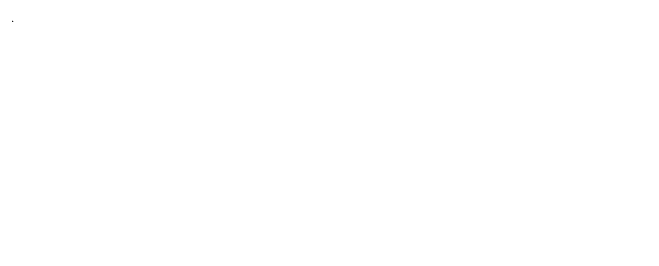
# Model space of a CAD drawing. Header units: millimetres. Extents: x 0 to 693, y -57 to 487.
# Drawn here: x 0 to 154.1, y -56.5 to 2.1 of the extents above; entities that cross this region are included whole.
import ezdxf
from ezdxf.entities.mleader import LeaderData, LeaderLine
from ezdxf.lldxf.tags import DXFTag
from ezdxf.math import Vec2, Vec3

# ---------------------------------------------------------------- set-up
doc = ezdxf.new("R2010")
doc.units = ezdxf.units.MM
doc.header["$LTSCALE"] = 1.666667
doc.layers.add('Template', color=7, linetype='Continuous')
tags = doc.linetypes.add('PHANTOM2', pattern=[31.75, 15.875, -3.175, 3.175, -3.175, 3.175, -3.175]).pattern_tags.tags
tags[14:15] = [DXFTag(74, 4), DXFTag(75, 0), DXFTag(340, '0'), DXFTag(46, 0.0), DXFTag(50, 0.0), DXFTag(44, 0.0), DXFTag(45, 0.0)]
tags[12:13] = [DXFTag(74, 4), DXFTag(75, 0), DXFTag(340, '0'), DXFTag(46, 0.0), DXFTag(50, 0.0), DXFTag(44, 0.0), DXFTag(45, 0.0)]
tags[10:11] = [DXFTag(74, 4), DXFTag(75, 0), DXFTag(340, '0'), DXFTag(46, 0.0), DXFTag(50, 0.0), DXFTag(44, 0.0), DXFTag(45, 0.0)]
tags[8:9] = [DXFTag(74, 4), DXFTag(75, 0), DXFTag(340, '0'), DXFTag(46, 0.0), DXFTag(50, 0.0), DXFTag(44, 0.0), DXFTag(45, 0.0)]
tags[6:7] = [DXFTag(74, 4), DXFTag(75, 0), DXFTag(340, '0'), DXFTag(46, 0.0), DXFTag(50, 0.0), DXFTag(44, 0.0), DXFTag(45, 0.0)]
tags[4:5] = [DXFTag(74, 4), DXFTag(75, 0), DXFTag(340, '0'), DXFTag(46, 0.0), DXFTag(50, 0.0), DXFTag(44, 0.0), DXFTag(45, 0.0)]

msp = doc.modelspace()

# ---------------------------------------------------------------- linework, layer by layer
at = {"layer": 'Template', "color": 7, "linetype": 'PHANTOM2', "lineweight": 13}
msp.add_point((0, 0), dxfattribs=at)

# ---------------------------------------------------------------- leaders
at = {"layer": 'Template', "color": 7, "linetype": 'Continuous', "lineweight": 15}
ml = msp.add_multileader_mtext('Standard', dxfattribs=at)
ml.set_content('{\\pxsm0.9;\\fArial|b0||i0||c0|p34;\\W1.;*This drawing is a copy and reprint prohibited without the prior written consent of the assets of the Company(BOS-16-002)*\\P}', color=256)
ml.set_leader_properties()
ml.build(insert=Vec2(0, 0))
ml.multileader.update_dxf_attribs({"text_left_attachment_type": 0, "text_right_attachment_type": 0, "dogleg_length": 0, "arrow_head_size": 0.4509})
ctx = ml.context
ctx.base_point, ctx.char_height, ctx.arrow_head_size, ctx.landing_gap_size = Vec3(15.4833, 15.157), 2.3333333, 0.4509, 0.8167
ctx.left_attachment, ctx.right_attachment = 0, 0
ctx.mtext.insert = Vec3(17.4833, 16.6667)

doc.saveas('drawing.dxf')
